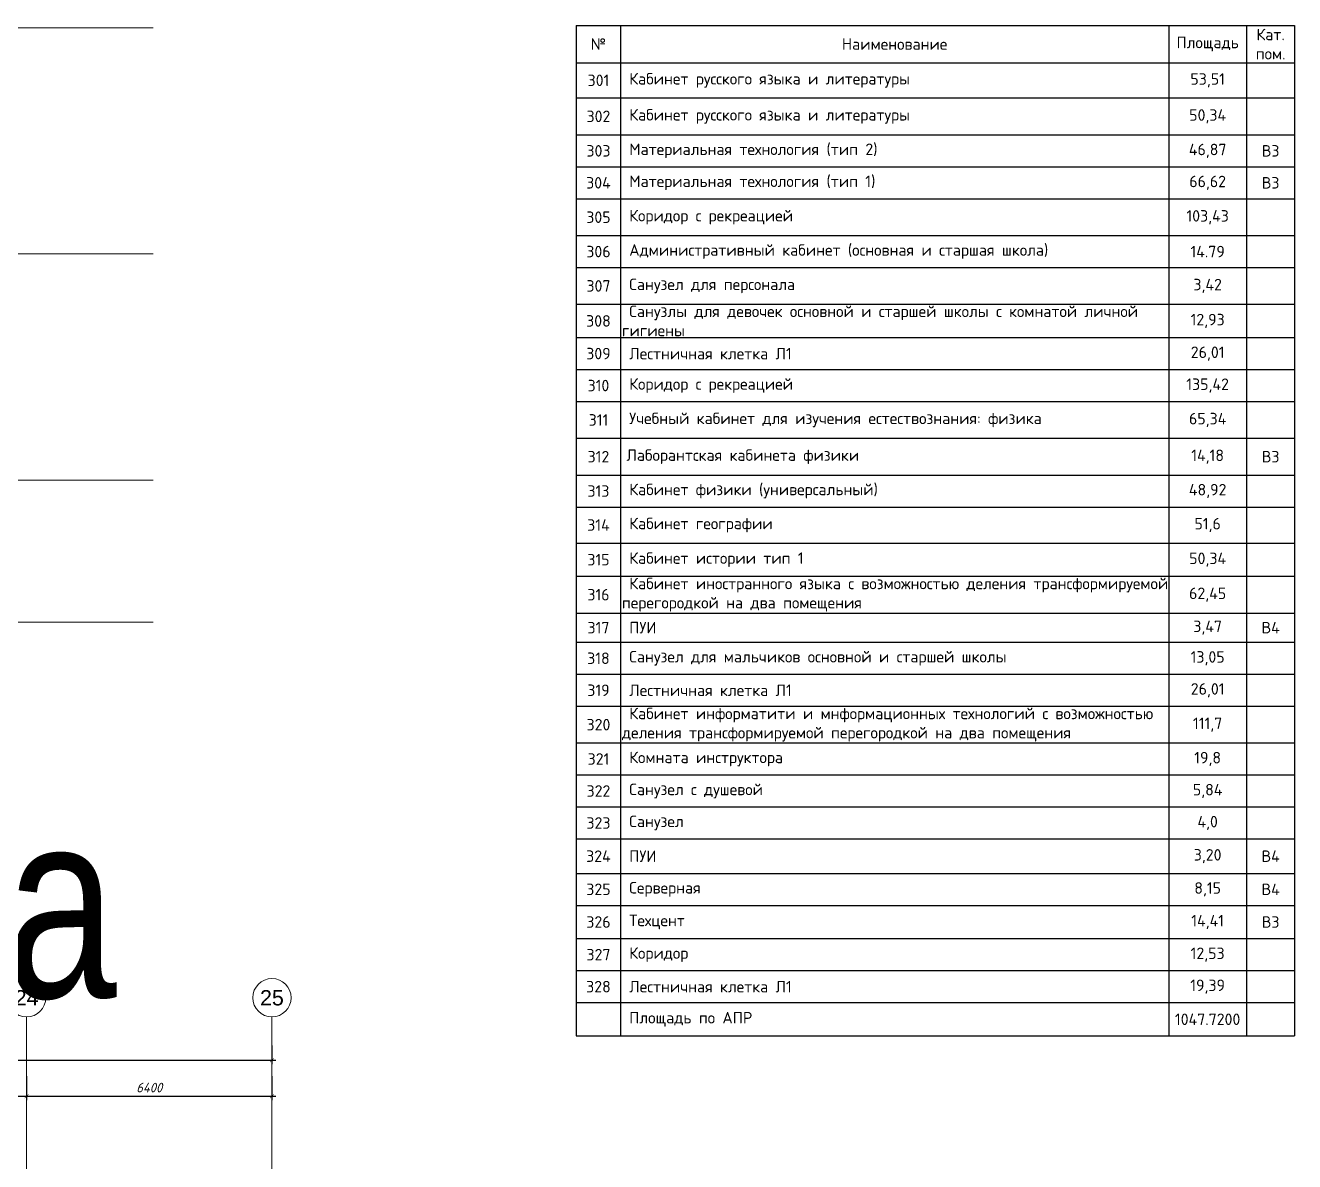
# Model space of a CAD drawing. Header units: millimetres. Extents: x 0 to 168960, y -92093 to 443706.
# Drawn here: x 66761 to 99878, y 322580 to 352215 of the extents above; entities that cross this region are included whole.
import ezdxf
from ezdxf.enums import TextEntityAlignment as Align

# ---------------------------------------------------------------- set-up
doc = ezdxf.new("R2018")
doc.units = ezdxf.units.MM
doc.linetypes.add('осевая', pattern=[50.8, 31.75, -6.35, 6.35, -6.35])
for name, color, linetype, lineweight in [('_0', 7, 'Continuous', 15), ('АР_Названия помещений', 124, 'Continuous', 5), ('АР_Номер помещения', 1, 'Continuous', 25), ('АР_Помещения_площадь', 19, 'Continuous', 9)]:
    doc.layers.add(name, color=color, linetype=linetype, lineweight=lineweight)
doc.styles.add('ISOCPEUR', font='isocpeur.ttf', dxfattribs={"height": 175})
doc.styles.get("Standard").update_dxf_attribs({"font": 'arial.ttf'})
doc.styles.add('АР$0$ISO', font='isocpeur.ttf')
doc.styles.add('АР$0$Standard', font='arial.ttf')
doc.styles.add('АР$0$style1', font='arial.ttf', dxfattribs={"oblique": 15, "height": 500})
doc.styles.add('Текст_М100', font='GOST_Common Italic.ttf', dxfattribs={"height": 250})
doc.dimstyles.new('Размеры_М100', dxfattribs={"dimtxt": 250, "dimasz": 100, "dimexe": 100, "dimexo": 100, "dimgap": 100, "dimtad": 1, "dimrnd": 5, "dimtxsty": 'Текст_М100', "dimblk": 'ARCHTICK', "dimcen": 250, "dimdle": 100, "dimadec": 0, "dimazin": 2, "dimtfac": 1, "dimtmove": 1, "dimatfit": 3, "dimfxl": 1, "dimarcsym": 0})

# ---------------------------------------------------------------- blocks, each defined once
blk = doc.blocks.new('_ArchTick')
at = {"color": 8, "linetype": 'ByBlock', "const_width": 0.15}
blk.add_lwpolyline([(-0.5, -0.5), (0.5, 0.5)], dxfattribs=at)
blk = doc.blocks.new('*D203')
at = {"layer": '_0', "color": 8, "lineweight": -2, "ltscale": 100, "transparency": 16777216}
for p, q in [((5194, 325609), (5194, 325125)), ((73194, 325609), (73194, 325125)), ((5094, 325225), (73294, 325225))]:
    blk.add_line(p, q, dxfattribs=at)
at = {"layer": 'Defpoints', "color": 0, "ltscale": 100, "transparency": 16777216}
for p in [(5194, 325709), (73194, 325709), (73194, 325225)]:
    blk.add_point(p, dxfattribs=at)
at = {"layer": '_0', "color": 8, "lineweight": -2, "ltscale": 100, "transparency": 16777216, "xscale": 100, "yscale": 100, "zscale": 100, "rotation": 180}
blk.add_blockref('_ArchTick', (5194, 325225), dxfattribs=at)
at = {"layer": '_0', "color": 8, "lineweight": -2, "ltscale": 100, "transparency": 16777216, "xscale": 100, "yscale": 100, "zscale": 100}
blk.add_blockref('_ArchTick', (73194, 325225), dxfattribs=at)
at = {"layer": '_0', "color": 8, "ltscale": 100, "transparency": 16777216, "insert": (39194, 325450), "char_height": 250, "attachment_point": 5, "style": 'Текст_М100'}
blk.add_mtext('68000', dxfattribs=at)
blk = doc.blocks.new('*D212')
at = {"layer": '_0', "color": 8, "lineweight": -2, "ltscale": 100, "transparency": 16777216}
for p, q in [((61194, 324805), (61194, 324186)), ((66794, 324805), (66794, 324186)), ((61094, 324286), (66894, 324286))]:
    blk.add_line(p, q, dxfattribs=at)
at = {"layer": 'Defpoints', "color": 0, "ltscale": 100, "transparency": 16777216}
for p in [(61194, 324905), (66794, 324905), (66794, 324286)]:
    blk.add_point(p, dxfattribs=at)
at = {"layer": '_0', "color": 8, "lineweight": -2, "ltscale": 100, "transparency": 16777216, "xscale": 100, "yscale": 100, "zscale": 100, "rotation": 180}
blk.add_blockref('_ArchTick', (61194, 324286), dxfattribs=at)
at = {"layer": '_0', "color": 8, "lineweight": -2, "ltscale": 100, "transparency": 16777216, "xscale": 100, "yscale": 100, "zscale": 100}
blk.add_blockref('_ArchTick', (66794, 324286), dxfattribs=at)
at = {"layer": '_0', "color": 8, "ltscale": 100, "transparency": 16777216, "insert": (63994, 324511), "char_height": 250, "attachment_point": 5, "style": 'Текст_М100'}
blk.add_mtext('5600', dxfattribs=at)
blk = doc.blocks.new('*D213')
at = {"layer": '_0', "color": 8, "lineweight": -2, "ltscale": 100, "transparency": 16777216}
for p, q in [((66794, 324805), (66794, 324186)), ((73194, 324805), (73194, 324186)), ((66694, 324286), (73294, 324286))]:
    blk.add_line(p, q, dxfattribs=at)
at = {"layer": 'Defpoints', "color": 0, "ltscale": 100, "transparency": 16777216}
for p in [(66794, 324905), (73194, 324905), (73194, 324286)]:
    blk.add_point(p, dxfattribs=at)
at = {"layer": '_0', "color": 8, "lineweight": -2, "ltscale": 100, "transparency": 16777216, "xscale": 100, "yscale": 100, "zscale": 100, "rotation": 180}
blk.add_blockref('_ArchTick', (66794, 324286), dxfattribs=at)
at = {"layer": '_0', "color": 8, "lineweight": -2, "ltscale": 100, "transparency": 16777216, "xscale": 100, "yscale": 100, "zscale": 100}
blk.add_blockref('_ArchTick', (73194, 324286), dxfattribs=at)
at = {"layer": '_0', "color": 8, "ltscale": 100, "transparency": 16777216, "insert": (69994, 324511), "char_height": 250, "attachment_point": 5, "style": 'Текст_М100'}
blk.add_mtext('6400', dxfattribs=at)
blk = doc.blocks.new('*U349')
at = {"layer": 'АР_Номер помещения', "color": 8}
blk.add_circle((-19160, 2341), 400, dxfattribs=at)
at = {"layer": 'АР_Помещения_площадь', "color": 8}
blk.add_line((-16200, 1131), (-16623, 1131), dxfattribs=at)
at = {"color": 8, "style": 'ISOCPEUR', "width": 0.7, "flags": 1}
blk.add_attdef('КАТЕГОРИЯ', (-499, -2092), '', height=250, dxfattribs=at)
at = {"layer": 'АР_Номер помещения', "color": 8, "style": 'ISOCPEUR', "width": 0.7}
blk.add_attdef('НОМЕР_ПОМЕЩЕНИЯ', text='', height=300, dxfattribs=at).set_placement((-19160, 2341), align=Align.MIDDLE_CENTER)
at = {"layer": 'АР_Помещения_площадь', "color": 8, "style": 'ISOCPEUR', "width": 0.7}
blk.add_attdef('ПЛОЩАДЬ_ПОМЕЩЕНИЯ', text='', height=200, dxfattribs=at).set_placement((-16196, 1378), align=Align.MIDDLE_RIGHT)
at = {"layer": 'АР_Помещения_площадь', "color": 8, "lineweight": 30, "width": 0.7, "flags": 104}
blk.add_attdef('ИМЯ_ПОМЕЩЕНИЯ', text='', height=100, dxfattribs=at).set_placement((158, 1217), align=Align.MIDDLE_CENTER)
blk = doc.blocks.new('*T666')
at = {"layer": '_0', "color": 0, "lineweight": -2, "transparency": 16777216}
for p, q in [((0, 0), (18742, 0)), ((0, 0), (0, -26357)), ((1156, 0), (1156, -26357)), ((15457, 0), (15457, -26357)), ((17490, 0), (17490, -26357)), ((18742, 0), (18742, -26357)), ((0, -974), (18742, -974)), ((0, -1892), (15457, -1892)), ((0, -2854), (15457, -2854)), ((17490, -2854), (18742, -2854)), ((0, -3689), (15457, -3689)), ((0, -4523), (15457, -4523)), ((17490, -4523), (18742, -4523)), ((0, -5482), (15457, -5482)), ((0, -6316), (15457, -6316)), ((17490, -6316), (18742, -6316)), ((0, -7274), (1156, -7274)), ((17490, -7274), (18742, -7274)), ((0, -8143), (15457, -8143)), ((17490, -8143), (18742, -8143)), ((0, -8977), (15457, -8977)), ((0, -9812), (15457, -9812)), ((17490, -9812), (18742, -9812)), ((0, -10770), (15457, -10770)), ((17490, -10770), (18742, -10770)), ((0, -11728), (15457, -11728)), ((17490, -11728), (18742, -11728)), ((0, -12563), (15457, -12563)), ((17490, -12563), (18742, -12563)), ((0, -13501), (15457, -13501)), ((17490, -13501), (18742, -13501)), ((0, -14369), (15457, -14369)), ((0, -15327), (15457, -15327)), ((17490, -15327), (18742, -15327)), ((0, -16089), (15457, -16089)), ((0, -16924), (15457, -16924)), ((17490, -16924), (18742, -16924)), ((0, -17759), (15457, -17759)), ((17490, -17759), (18742, -17759)), ((0, -18717), (15457, -18717)), ((17490, -18717), (18742, -18717)), ((0, -19551), (15457, -19551)), ((17490, -19551), (18742, -19551)), ((0, -20386), (15457, -20386)), ((17490, -20386), (18742, -20386)), ((0, -21220), (15457, -21220)), ((17490, -21220), (18742, -21220)), ((0, -22117), (15457, -22117)), ((17490, -22117), (18742, -22117)), ((0, -22952), (15457, -22952)), ((17490, -22952), (18742, -22952)), ((0, -23820), (15457, -23820)), ((0, -24654), (15457, -24654)), ((17490, -24654), (18742, -24654)), ((0, -25489), (15457, -25489)), ((17490, -25489), (18742, -25489)), ((0, -26357), (15457, -26357)), ((17490, -26357), (18742, -26357))]:
    blk.add_line(p, q, dxfattribs=at)
at = {"layer": '_0', "color": 0, "linetype": 'ByBlock', "lineweight": -2, "transparency": 16777216}
for p, q in [((15457, -1892), (18742, -1892)), ((15457, -2854), (17490, -2854)), ((15457, -3689), (18742, -3689)), ((15457, -4523), (17490, -4523)), ((15457, -5482), (18742, -5482)), ((15457, -6316), (17490, -6316)), ((1156, -7274), (17490, -7274)), ((15457, -8143), (17490, -8143)), ((15457, -8977), (18742, -8977)), ((15457, -9812), (17490, -9812)), ((15457, -10770), (17490, -10770)), ((15457, -11728), (17490, -11728)), ((15457, -12563), (17490, -12563)), ((15457, -13501), (17490, -13501)), ((15457, -14369), (18742, -14369)), ((15457, -15327), (17490, -15327)), ((15457, -16089), (18742, -16089)), ((15457, -16924), (17490, -16924)), ((15457, -17759), (17490, -17759)), ((15457, -18717), (17490, -18717)), ((15457, -19551), (17490, -19551)), ((15457, -20386), (17490, -20386)), ((15457, -21220), (17490, -21220)), ((15457, -22117), (17490, -22117)), ((15457, -22952), (17490, -22952)), ((15457, -23820), (18742, -23820)), ((15457, -24654), (17490, -24654)), ((15457, -25489), (17490, -25489))]:
    blk.add_line(p, q, dxfattribs=at)
at = {"layer": '_0', "linetype": 'ByBlock', "lineweight": 25, "transparency": 16777216}
blk.add_line((15457, -26357), (17490, -26357), dxfattribs=at)
at = {"layer": '_0', "color": 0, "lineweight": 0, "transparency": 16777216, "char_height": 300, "attachment_point": 5, "style": 'АР$0$Standard'}
for s, insert, width in [('{\\fISOCPEUR|b0|i0|c204|p34;Площадь}', (16473, -487), 1965), ('{\\fISOCPEUR|b0|i0|c204|p34;Кат. пом.}', (18116, -487), 1184), ('{\\fISOCPEUR|b0|i0|c204|p34;№}', (578, -487), 1087.45), ('{\\fISOCPEUR|b0|i0|c204|p34;Наименование}', (8306, -487), 14232.94)]:
    blk.add_mtext(s, dxfattribs=dict(at, insert=insert, width=width))
at = {"layer": '_0', "lineweight": 0, "transparency": 16777216, "char_height": 300}
for s, insert, width, attachment_point, style in [('{\\fISOCPEUR|b0|i0|c204|p34;301}', (578, -1433), 1087.45, 5, 'АР$0$Standard'), ('{\\fISOCPEUR|b0|i0|c204|p34; Кабинет русского языка и литературы}', (1190, -1433), 14232.94, 4, 'АР$0$Standard'), ('{\\fISOCPEUR|b0|i0|c204|p34;53,51}', (16473, -1433), 1965, 5, 'АР$0$Standard'), ('{\\fISOCPEUR|b0|i0|c204|p34;302}', (578, -2373), 1087.45, 5, 'АР$0$Standard'), ('{\\fISOCPEUR|b0|i0|c204|p34; Кабинет русского языка и литературы}', (1190, -2373), 14232.94, 4, 'АР$0$Standard'), ('{\\fISOCPEUR|b0|i0|c204|p34;50,34}', (16473, -2373), 1965, 5, 'АР$0$Standard'), ('{\\fISOCPEUR|b0|i0|c204|p34;303}', (578, -3272), 1087.45, 5, 'АР$0$Standard'), ('{\\fISOCPEUR|b0|i0|c204|p34; Материальная технология (тип 2)}', (1190, -3272), 14232.94, 4, 'АР$0$Standard'), ('{\\fISOCPEUR|b0|i0|c204|p34;46,87}', (16473, -3272), 1965, 5, 'АР$0$Standard'), ('В3', (18116, -3272), 1184, 5, 'АР$0$ISO'), ('{\\fISOCPEUR|b0|i0|c204|p34;304}', (578, -4106), 1087.45, 5, 'АР$0$Standard'), ('{\\fISOCPEUR|b0|i0|c204|p34; Материальная технология (тип 1)}', (1190, -4106), 14232.94, 4, 'АР$0$Standard'), ('{\\fISOCPEUR|b0|i0|c204|p34;66,62}', (16473, -4106), 1965, 5, 'АР$0$Standard'), ('В3', (18116, -4106), 1184, 5, 'АР$0$ISO'), ('{\\fISOCPEUR|b0|i0|c204|p34;305}', (578, -5003), 1087.45, 5, 'АР$0$Standard'), ('{\\fISOCPEUR|b0|i0|c204|p34; Коридор с рекреацией}', (1190, -5003), 14232.94, 4, 'АР$0$Standard'), ('{\\fISOCPEUR|b0|i0|c204|p34;103,43}', (16473, -5003), 1965, 5, 'АР$0$Standard'), ('{\\fISOCPEUR|b0|i0|c204|p34;306}', (578, -5899), 1087.45, 5, 'АР$0$Standard'), ('{\\fISOCPEUR|b0|i0|c204|p34; Административный кабинет (основная и старшая школа)}', (1190, -5899), 14232.94, 4, 'АР$0$Standard'), ('{\\fISOCPEUR|b0|i0|c204|p34;14\\fISOCPEUR|b0|i0|c0|p34;.\\fISOCPEUR|b0|i0|c204|p34;79}', (16473, -5899), 1965, 5, 'АР$0$Standard'), ('{\\fISOCPEUR|b0|i0|c204|p34; Санузел для персонала}', (1190, -6795), 14232.94, 4, 'АР$0$Standard'), ('{\\fISOCPEUR|b0|i0|c204|p34;3,42}', (16473, -6795), 1965, 5, 'АР$0$Standard'), ('{\\fISOCPEUR|b0|i0|c204|p34;307}', (578, -6795), 1087.45, 5, 'АР$0$Standard'), ('{\\fISOCPEUR|b0|i0|c204|p34;308}', (578, -7708), 1087.45, 5, 'АР$0$Standard'), ('{\\fISOCPEUR|b0|i0|c204|p34; Санузлы для девочек основной и старшей школы с комнатой личной гигиены}', (1190, -7708), 14232.94, 4, 'АР$0$Standard'), ('{\\fISOCPEUR|b0|i0|c204|p34;12,93}', (16473, -7708), 1965, 5, 'АР$0$Standard'), ('{\\fISOCPEUR|b0|i0|c204|p34;309}', (578, -8560), 1087.45, 5, 'АР$0$Standard'), ('{\\fISOCPEUR|b0|i0|c204|p34; Лестничная клетка Л1 }', (1190, -8560), 14232.94, 4, 'АР$0$Standard'), ('{\\fISOCPEUR|b0|i0|c204|p34;26,01}', (16473, -8560), 1965, 5, 'АР$0$Standard'), ('{\\fISOCPEUR|b0|i0|c204|p34;310}', (578, -9394), 1087.45, 5, 'АР$0$Standard'), ('{\\fISOCPEUR|b0|i0|c204|p34; Коридор с рекреацией}', (1190, -9394), 14232.94, 4, 'АР$0$Standard'), ('{\\fISOCPEUR|b0|i0|c204|p34;135,42}', (16473, -9394), 1965, 5, 'АР$0$Standard'), ('{\\fISOCPEUR|b0|i0|c204|p34;311}', (578, -10291), 1087.45, 5, 'АР$0$Standard'), ('{\\fISOCPEUR|b0|i0|c204|p34; Учебный кабинет для изучения естествознания: физика}', (1190, -10291), 14232.94, 4, 'АР$0$Standard'), ('{\\fISOCPEUR|b0|i0|c204|p34;65,34}', (16473, -10291), 1965, 5, 'АР$0$Standard'), ('{\\fISOCPEUR|b0|i0|c204|p34;312}', (578, -11249), 1087.45, 5, 'АР$0$Standard'), (' {\\fISOCPEUR|b0|i0|c204|p34;\\Q0;Лаборантская кабинета физики}', (1190, -11249), 14232.94, 4, 'АР$0$style1'), ('{\\fISOCPEUR|b0|i0|c204|p34;14,18}', (16473, -11249), 1965, 5, 'АР$0$Standard'), ('В3', (18116, -11249), 1184, 5, 'АР$0$ISO'), ('{\\fISOCPEUR|b0|i0|c204|p34;313}', (578, -12145), 1087.45, 5, 'АР$0$Standard'), ('{\\fISOCPEUR|b0|i0|c204|p34; Кабинет физики (универсальный)}', (1190, -12145), 14232.94, 4, 'АР$0$Standard'), ('{\\fISOCPEUR|b0|i0|c204|p34;48,92}', (16473, -12145), 1965, 5, 'АР$0$Standard'), ('{\\fISOCPEUR|b0|i0|c204|p34;314}', (578, -13032), 1087.45, 5, 'АР$0$Standard'), ('{\\fISOCPEUR|b0|i0|c204|p34; Кабинет географии}', (1190, -13032), 14232.94, 4, 'АР$0$Standard'), ('{\\fISOCPEUR|b0|i0|c204|p34;51,6}', (16473, -13032), 1965, 5, 'АР$0$Standard'), ('{\\fISOCPEUR|b0|i0|c204|p34;315}', (578, -13935), 1087.45, 5, 'АР$0$Standard'), ('{\\fISOCPEUR|b0|i0|c204|p34; Кабинет истории тип 1}', (1190, -13935), 14232.94, 4, 'АР$0$Standard'), ('{\\fISOCPEUR|b0|i0|c204|p34;50,34}', (16473, -13935), 1965, 5, 'АР$0$Standard'), ('{\\fISOCPEUR|b0|i0|c204|p34; Кабинет иностранного языка с возможностью деления трансформируемой перегородкой на два помещения}', (1190, -14848), 14232.94, 4, 'АР$0$Standard'), ('{\\fISOCPEUR|b0|i0|c204|p34;316}', (578, -14848), 1087.45, 5, 'АР$0$Standard'), ('{\\fISOCPEUR|b0|i0|c204|p34;62,45}', (16473, -14848), 1965, 5, 'АР$0$Standard'), ('{\\fISOCPEUR|b0|i0|c204|p34;317}', (578, -15708), 1087.45, 5, 'АР$0$Standard'), ('{\\fISOCPEUR|b0|i0|c204|p34; ПУИ}', (1190, -15708), 14232.94, 4, 'АР$0$Standard'), ('{\\fISOCPEUR|b0|i0|c204|p34;3,47}', (16473, -15708), 1965, 5, 'АР$0$Standard'), ('{\\fISOCPEUR|b0|i0|c204|p34;В4}', (18116, -15708), 1184, 5, 'АР$0$Standard'), ('{\\fISOCPEUR|b0|i0|c204|p34;318}', (578, -16507), 1087.45, 5, 'АР$0$Standard'), ('{\\fISOCPEUR|b0|i0|c204|p34; Санузел для мальчиков основной и старшей школы}', (1190, -16507), 14232.94, 4, 'АР$0$Standard'), ('{\\fISOCPEUR|b0|i0|c204|p34;13,05}', (16473, -16507), 1965, 5, 'АР$0$Standard'), ('{\\fISOCPEUR|b0|i0|c204|p34;319}', (578, -17341), 1087.45, 5, 'АР$0$Standard'), ('{\\fISOCPEUR|b0|i0|c204|p34; Лестничная клетка Л1}', (1190, -17341), 14232.94, 4, 'АР$0$Standard'), ('{\\fISOCPEUR|b0|i0|c204|p34;26,01}', (16473, -17341), 1965, 5, 'АР$0$Standard'), ('{\\fISOCPEUR|b0|i0|c204|p34; Кабинет информатити и мнформационных технологий с возможностью деления трансформируемой перегородкой на два помещения}', (1190, -18238), 14232.94, 4, 'АР$0$Standard'), ('{\\fISOCPEUR|b0|i0|c204|p34;320}', (578, -18238), 1087.45, 5, 'АР$0$Standard'), ('{\\fISOCPEUR|b0|i0|c204|p34;111,7}', (16473, -18238), 1965, 5, 'АР$0$Standard'), ('{\\fISOCPEUR|b0|i0|c204|p34;321}', (578, -19134), 1087.45, 5, 'АР$0$Standard'), ('{\\fISOCPEUR|b0|i0|c204|p34; Комната инструктора}', (1190, -19134), 14232.94, 4, 'АР$0$Standard'), ('{\\fISOCPEUR|b0|i0|c204|p34;19,8}', (16473, -19134), 1965, 5, 'АР$0$Standard'), ('{\\fISOCPEUR|b0|i0|c204|p34;322}', (578, -19969), 1087.45, 5, 'АР$0$Standard'), ('{\\fISOCPEUR|b0|i0|c204|p34; Санузел с душевой}', (1190, -19969), 14232.94, 4, 'АР$0$Standard'), ('{\\fISOCPEUR|b0|i0|c204|p34;5,84}', (16473, -19969), 1965, 5, 'АР$0$Standard'), ('{\\fISOCPEUR|b0|i0|c204|p34;323}', (578, -20803), 1087.45, 5, 'АР$0$Standard'), ('{\\fISOCPEUR|b0|i0|c204|p34; Санузел}', (1190, -20803), 14232.94, 4, 'АР$0$Standard'), ('{\\fISOCPEUR|b0|i0|c204|p34;4,0}', (16473, -20803), 1965, 5, 'АР$0$Standard'), ('{\\fISOCPEUR|b0|i0|c204|p34;324}', (578, -21669), 1087.45, 5, 'АР$0$Standard'), ('{\\fISOCPEUR|b0|i0|c204|p34; ПУИ}', (1190, -21669), 14232.94, 4, 'АР$0$Standard'), ('{\\fISOCPEUR|b0|i0|c204|p34;3,20}', (16473, -21669), 1965, 5, 'АР$0$Standard'), ('{\\fISOCPEUR|b0|i0|c204|p34;В4}', (18116, -21669), 1184, 5, 'АР$0$Standard'), ('{\\fISOCPEUR|b0|i0|c204|p34;325}', (578, -22534), 1087.45, 5, 'АР$0$Standard'), ('{\\fISOCPEUR|b0|i0|c204|p34; Серверная}', (1190, -22534), 14232.94, 4, 'АР$0$Standard'), ('{\\fISOCPEUR|b0|i0|c204|p34;8,15}', (16473, -22534), 1965, 5, 'АР$0$Standard'), ('{\\fISOCPEUR|b0|i0|c204|p34;В4}', (18116, -22534), 1184, 5, 'АР$0$Standard'), ('{\\fISOCPEUR|b0|i0|c204|p34;326}', (578, -23386), 1087.45, 5, 'АР$0$Standard'), ('{\\fISOCPEUR|b0|i0|c204|p34; Техцент}', (1190, -23386), 14232.94, 4, 'АР$0$Standard'), ('{\\fISOCPEUR|b0|i0|c204|p34;14,41}', (16473, -23386), 1965, 5, 'АР$0$Standard'), ('{\\fISOCPEUR|b0|i0|c204|p34;В3}', (18116, -23386), 1184, 5, 'АР$0$Standard'), ('{\\fISOCPEUR|b0|i0|c204|p34;327}', (578, -24237), 1087.45, 5, 'АР$0$Standard'), ('{\\fISOCPEUR|b0|i0|c204|p34; Коридор}', (1190, -24237), 14232.94, 4, 'АР$0$Standard'), ('{\\fISOCPEUR|b0|i0|c204|p34;12,53}', (16473, -24237), 1965, 5, 'АР$0$Standard'), ('{\\fISOCPEUR|b0|i0|c204|p34;328}', (578, -25072), 1087.45, 5, 'АР$0$Standard'), ('{\\fISOCPEUR|b0|i0|c204|p34; Лестничная клетка Л1}', (1190, -25072), 14232.94, 4, 'АР$0$Standard'), ('{\\fISOCPEUR|b0|i0|c204|p34;19,39}', (16473, -25072), 1965, 5, 'АР$0$Standard'), ('{\\fISOCPEUR|b0|i0|c204|p34; Площадь по АПР}', (1190, -25923), 14232.94, 4, 'АР$0$Standard'), ('{\\fISOCPEUR|b0|i0|c204|p34;1047.7200}', (16473, -25923), 1965, 5, 'АР$0$Standard')]:
    blk.add_mtext(s, dxfattribs=dict(at, insert=insert, width=width, attachment_point=attachment_point, style=style))

msp = doc.modelspace()

# ---------------------------------------------------------------- linework, layer by layer
at = {"layer": '_0', "linetype": 'осевая', "ltscale": 0.3}
for p, q in [((1843.707, 352153.426), (70093.707, 352153.426)), ((1843.707, 346253.426), (70093.707, 346253.426)), ((1843.707, 340353.426), (70093.707, 340353.426)), ((1843.707, 336653.426), (70093.707, 336653.426)), ((66793.707, 309103.426), (66793.707, 326353.426)), ((73193.707, 301304.542), (73193.707, 326353.426))]:
    msp.add_line(p, q, dxfattribs=at)
at = {"layer": '_0', "ltscale": 100}
for centre in [(66793.707, 326853.426), (73193.707, 326853.426)]:
    msp.add_circle(centre, 500, dxfattribs=at)

# ---------------------------------------------------------------- block references
msp.add_blockref('*T666', (81135.967, 352215.243))
at = {"layer": '_0'}
ref = msp.add_blockref('*U349', (58278.426, 336167.53), dxfattribs=at)
ref.add_attrib('НОМЕР_ПОМЕЩЕНИЯ', '321', dxfattribs={"layer": 'АР_Номер помещения', "color": 8, "height": 300, "style": 'ISOCPEUR', "width": 0.7}).set_placement((39117.933, 338508.701), align=Align.MIDDLE_CENTER)
lines = msp.add_mtext('\\W0.8000;Комната инструктора', dxfattribs={"layer": 'АР_Названия помещений', "color": 8, "insert": (39487.933, 339848.701), "char_height": 4872.2628, "width": 1894.53193, "attachment_point": 1})
ref.add_attrib('ИМЯ_ПОМЕЩЕНИЯ', '', (39487.933, 339848.701), dxfattribs={"flags": 104}).embed_mtext(lines)
ref.add_attrib('ПЛОЩАДЬ_ПОМЕЩЕНИЯ', '19.88', dxfattribs={"layer": 'АР_Помещения_площадь', "color": 8, "height": 200, "style": 'ISOCPEUR', "width": 0.7}).set_placement((42082.819, 337545.207), align=Align.MIDDLE_RIGHT)

# ---------------------------------------------------------------- texts
at = {"layer": '_0', "ltscale": 100}
for s, p in [('24', (66793.707, 326853.426)), ('25', (73193.707, 326853.426))]:
    msp.add_text(s, height=400, dxfattribs=at).set_placement(p, align=Align.MIDDLE_CENTER)

# ---------------------------------------------------------------- dimensions: what is measured, and where the dimension line sits
for base, p1, p2, picture, middle in [((73193.707, 325225.272), (5193.707, 325708.563), (73193.707, 325708.563), '*D203', (39193.707, 325450.272)), ((66793.707, 324285.703), (61193.707, 324904.77), (66793.707, 324904.77), '*D212', (63993.707, 324510.703)), ((73193.707, 324285.703), (66793.707, 324904.77), (73193.707, 324904.77), '*D213', (69993.707, 324510.703))]:
    dim = msp.add_linear_dim(base=base, p1=p1, p2=p2, dimstyle='Размеры_М100', override={"dimclrd": 8, "dimclre": 8, "dimclrt": 8}, dxfattribs=at)
    dim.commit()
    dim.dimension.update_dxf_attribs({"geometry": picture, "text_midpoint": middle})

doc.saveas('drawing.dxf')
